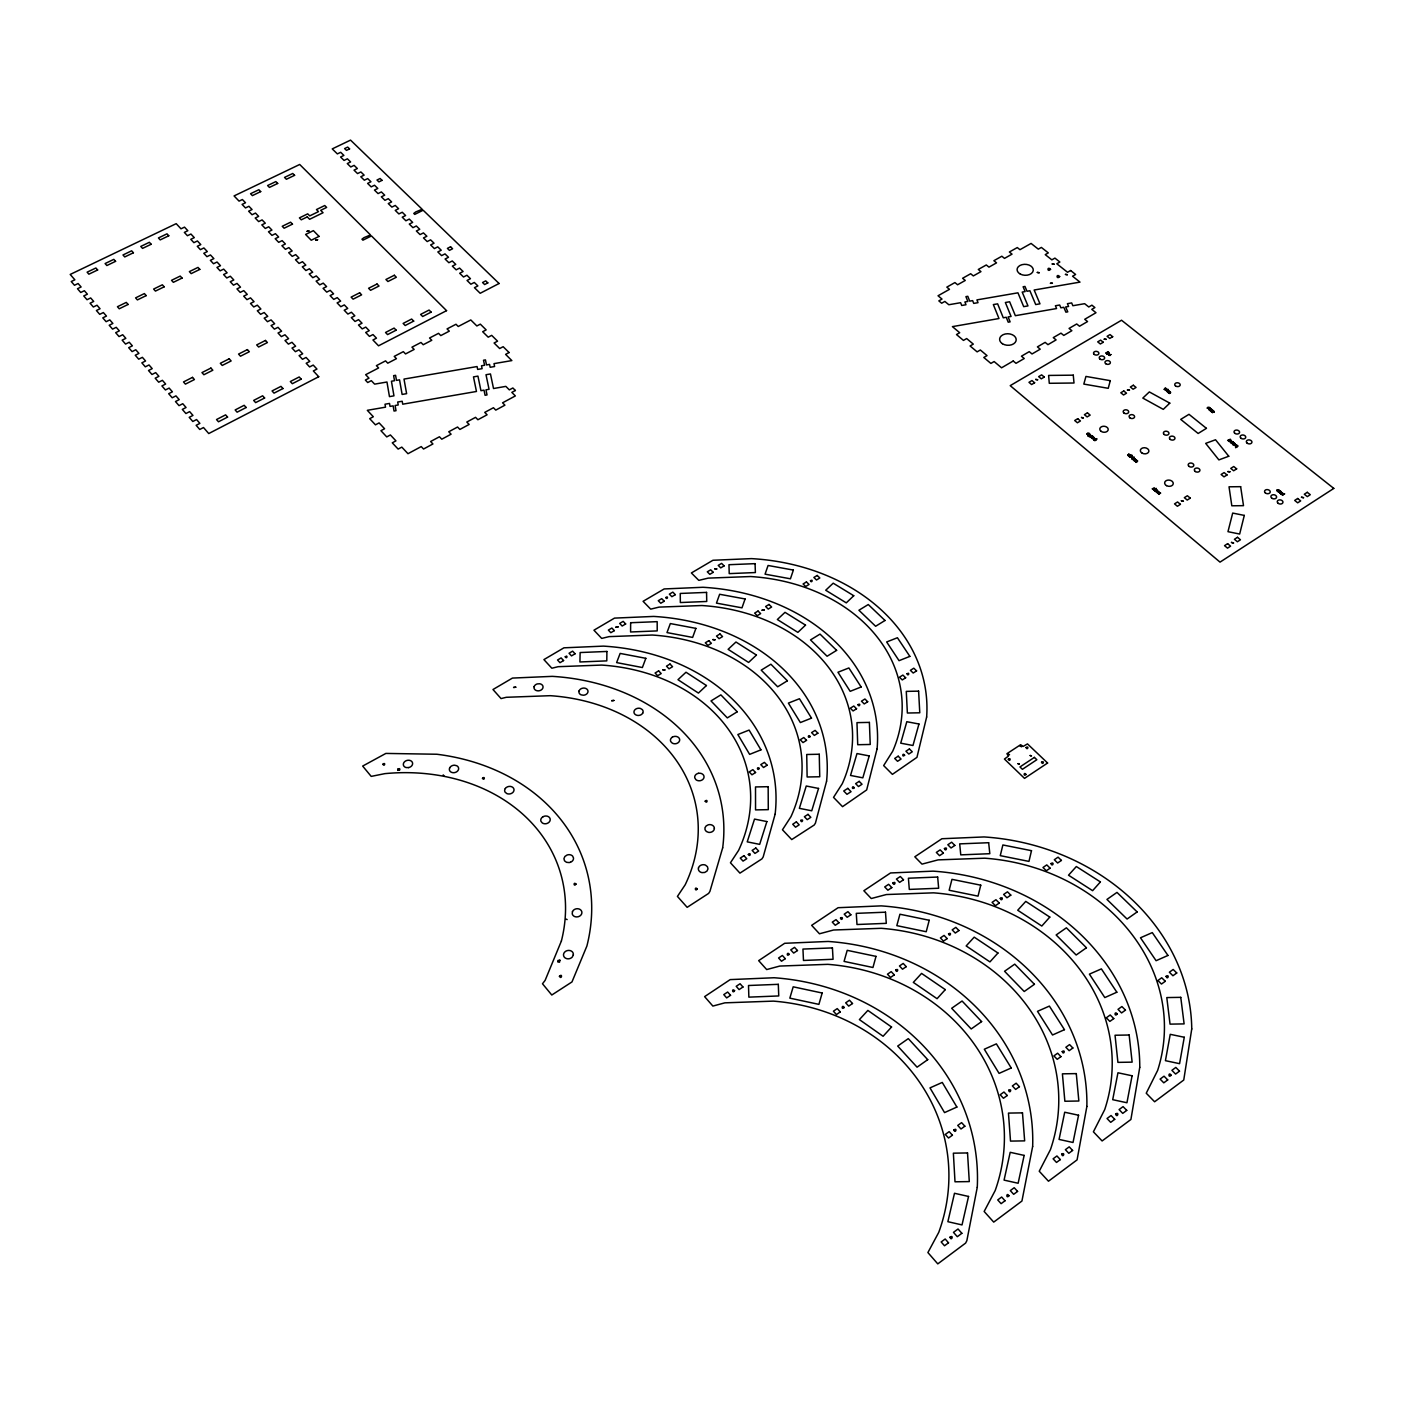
<?xml version="1.0" encoding="UTF-8"?>
<svg xmlns="http://www.w3.org/2000/svg" width="1404" height="1404" viewBox="0 0 1404 1404"><rect width="100%" height="100%" fill="white"/><g stroke="black" fill="none" stroke-linecap="round" stroke-linejoin="round"><path stroke-width="1.5" d="M1166.478 389.083L1164.109 389.259M1235.222 444.138C1233.923 447.139 1236.608 443.857 1235.397 444.454M1158.511 491.926L1156.492 491.154M1235.906 445.437C1240.364 445.103 1234.502 449.561 1235.52 445.594M1207.124 408.125C1212.372 407.248 1206.176 407.353 1207.686 408.441M1107.493 352.878L1108.897 354.001L1109.055 353.053M1130.15 455.142L1129.325 455.458M1158.423 491.979C1157.089 494.331 1154.369 489.61 1157.721 492.19M1087.661 434.643C1089.592 435.784 1089.451 431.8 1089.03 434.082M1156.317 490.926C1158.23 488.943 1153.456 489.575 1156.405 489.592M1154.211 488.715L1152.368 488.89L1154.264 487.75L1154.544 489.206L1156.282 488.399L1153.772 490.066M1167.128 391.505L1167.373 390.786M1132.291 458.862L1134.011 456.932C1132.73 461.758 1134.099 456.914 1134.081 459.09M1232.835 442.278L1231.08 442.471L1231.975 443.418M1132.589 457.353C1132.098 457.757 1131.677 454.387 1130.238 457.248M1087.556 434.362L1087.082 434.292M1282.256 494.015C1281.01 491.821 1284.011 493.05 1282.326 494.366M1092.786 437.048C1093.488 435.38 1087.468 438.715 1092.33 436.082M1277.956 491.435L1277.271 490.365M1135.889 462.197L1136.907 460.477M1229.395 441.067L1230.641 441.611L1229.325 441.663M1093.909 440.031L1095.769 438.89M1088.082 434.819L1087.468 433.292L1089.048 433.976M1088.855 434.134L1087.451 433.397M1088.679 433.116L1088.96 434.573M1090.048 436.153C1088.942 432.695 1089.82 437.943 1088.223 436.135M1089.434 436.679L1090.592 434.819M1089.837 436.17L1090.276 436.117M1091.715 436.17L1092.698 436.188M1091.856 437.258L1092.154 437.118M1092.101 438.434L1093.891 437.258L1092.101 438.329M1092.435 437.434L1092.523 436.065M1092.856 439.066L1094.348 438.101M1097.086 438.925L1094.857 440.751L1094.137 439.031M1095.19 438.627L1094.348 440.049M1095.401 438.645L1095.734 439.803M1105.843 353.018L1108.493 351.702L1106.106 353.124M1107.072 353.124L1107.229 354.229L1107.493 352.773M1107.247 354.124L1108.546 352.808M1107.44 354.212L1108.44 353.826M1108.16 352.632L1107.423 354.036M1108.37 352.65L1108.809 353.527M1108.616 355.142C1112.512 356.704 1108.054 352.65 1109.055 355.142L1110.862 354.545L1109.055 355.142M1107.844 354.282L1108.756 352.79M1109.125 353.72L1108.476 354.247M1212.723 411.618L1212.459 412.6L1213.582 411.46M1128.149 454.966L1127.693 455.247M1129.22 455.844L1128.728 454.264M1129.044 454.124L1130.097 454.826M1129.132 456.563L1131.606 454.931M1166.11 389.048L1165.197 388.241M1130.115 454.721L1129.851 455.598M1130.536 457.318L1132.203 456.493M1132.273 455.493L1129.799 457.107M1132.15 457.792L1132.519 456.756M1132.659 458.143L1132.08 458.985M1132.379 459.248L1132.291 458.546M1133.344 457.722L1133.66 459.354M1136.257 460.249L1134.256 460.723M1135.081 458.932L1133.291 460.038L1135.345 459.055M1135.467 460.073L1136.433 460.003M1137.696 461.003L1136.152 462.407L1137.012 461.407M1136.433 460.758L1134.958 461.302L1136.31 459.775M1137.152 461.372L1137.082 460.547M1165.197 388.136L1164.355 389.54M1153.509 489.838L1154.246 488.925L1152.386 488.785M1165.741 389.347L1166.075 390.523M1165.934 390.242L1168.075 389.312L1165.846 390.382M1156.545 492.471L1156.334 490.821L1154.632 490.891L1154.667 489.803L1154.895 490.733M1166.338 389.382L1166.04 388.294M1167.356 390.891L1168.339 390.189L1166.601 391.225M1154.421 490.54L1156.457 489.961M1168.69 393.102L1167.9 391.558L1169.374 391.014L1167.303 391.856M1156.422 489.487L1156.405 490.277M1168.391 392.576L1169.497 393.348M1156.527 490.786L1156.703 489.733M1157.949 491.926L1156.861 490.873L1158.195 491.576L1156.51 491.067L1156.756 492.26M1168.812 393.225L1169.392 392.348M1169.339 393.453C1170.813 390.47 1170.55 393.295 1170.076 391.892M1157.809 493.436L1159.02 492.313M1158.072 492.383L1158.037 491.207M1170.445 392.278L1170.567 392.804M1160.178 492.892L1158.879 494.331L1159.283 492.155M1209.195 407.686L1209.107 408.529M1209.037 407.213L1209.16 408.16M1212.196 410.933L1211.231 411.477L1211.67 409.319L1209.072 409.687L1210.178 408.125M1211.371 409.09L1209.528 409.599M1212.038 409.828C1215.215 411.284 1208.265 409.003 1210.827 411.284M1169.637 391.874L1169.479 393.453M1211.652 411.547L1211.547 409.828L1209.985 410.6M1212.477 412.513L1213.284 411.232M1213.969 412.39L1214.302 411.354L1213.723 412.214M1214.214 411.969L1213.179 411.197M1088.433 435.96L1089.609 436.153M1227.622 440.365L1230.448 439.294L1228.131 440.716M1229.922 440.716L1229.413 440.628M1229.939 440.698L1230.922 440.435M1231.045 441.295L1230.922 440.329L1231.326 441.505M1231.185 440.487L1231.273 442.857M1230.553 441.997L1231.484 440.944M1232.765 442.155L1231.887 441.628L1232.624 442.611M1231.834 443.453L1232.308 441.576M1230.887 442.242L1232.519 442.506M1234.327 443.366L1232.817 443.243L1232.694 444.471L1232.589 443.418L1233.291 444.752L1232.589 443.418M1232.291 442.839L1232.887 441.856L1232.308 442.734M1232.8 443.331L1233.116 442.084L1232.554 442.909M1233.309 443.436L1234.256 444.085L1233.098 444.594M1233.73 442.909L1234.291 443.137M1234.73 444.138L1234.572 443.208L1234.169 444.629M1237.152 445.647L1236.046 446.946L1236.362 445.208M1235.625 447.753L1237.854 445.91M1235.836 446.911L1236.485 446.63M1235.748 445.875L1236.134 445.261M1236.942 446.454L1237.187 445.331M1237.17 446.349L1237.573 446.174M1277.236 490.926L1277.552 489.75L1278.991 490.031M1277.254 490.821L1276.903 490.259M1278.763 490.101L1277.851 489.645M1280.852 491.558L1278.342 492.102L1280.044 491.049L1281.466 492.102L1279.728 493.225L1280.185 491.049M1278.623 491.382C1279.764 488.785 1278.921 492.506 1277.517 491.154M1279.728 493.225L1280.694 491.698M1280.623 492.19L1280.711 491.295M1281.589 492.962L1280.817 494.208L1280.623 493.278M1280.957 492.979L1280.659 494.068M1282.08 494.734L1284.695 493.875L1282.343 494.928M1281.343 494.085L1282.519 493.699M1283.642 493.734L1282.642 495.279M1231.08 440.821L1230.904 442.137M1088.118 435.96L1090.206 434.187M1228.991 441.154L1230.852 441.47L1229.939 440.61M1128.149 454.861L1128.342 455.931M1209.072 409.792L1210.16 408.231M1230.799 442.225L1231.361 443.348M1209.528 409.705L1210.459 408.371M1087.117 433.696L1087.293 434.52M1212.898 411.951L1214.232 411.863M1107.089 353.018L1106.931 353.878M1170.006 393.138L1169.479 392.049M558.599 961.178L557.809 961.705L558.037 960.441L559.915 960.248L559.125 960.845M557.792 961.6L559.512 962.266L559.915 960.248M1278.623 492.33L1279.851 491.453M565.777 919.006L567.163 919.585M1160.669 493.102L1158.616 493.997M1211.354 410.301L1211.161 411.126M1135.327 459.687L1134.256 460.828M1169.778 391.54L1168.268 392.576M443.208 774.903L443.945 775.763M397.788 770.357L397.736 768.848L399.508 768.672L399.526 770.076L397.788 770.357L398.543 769.813M1128.447 454.369L1129.307 455.563M1133.677 459.248L1132.572 459.336M1164.916 389.891L1165.794 389.68M1091.241 437.364L1092.382 436.311M1089.451 436.574L1089.557 434.959L1089.241 436.135M1107.931 352.65L1107.229 353.878M1233.554 443.313L1234.555 443.313M1073.34 375.166L1048.612 375.43L1049.279 383.292L1074.007 383.011L1073.27 375.166M1094.418 440.277L1094.207 439.856M1090.768 437.434L1091.013 437.135M1208.072 407.476L1208.967 408.318M1207.563 407.388L1208.756 408.459M1277.219 489.961L1278.482 491.084M1096.068 439.136L1095.489 439.996L1096.173 439.434M1212.231 412.267L1212.021 410.705M399.526 768.76L399.526 770.076M764.197 609.933L762.074 610.178L764.197 609.933M630.642 622.727L630.589 631.976L657.212 630.905L657.177 621.656L630.642 622.727M759.301 768.444C757.318 771.849 756.405 765.601 759.301 768.444M748.314 854.439C750.333 857.967 751.28 851.386 748.314 854.439M734.59 990.662C732.449 994.523 731.502 987.451 734.59 990.662M606.914 651.456L606.791 660.88L579.922 661.968L580.133 652.544L606.914 651.456M712.863 639.592L715.005 639.785L712.863 639.592M714.671 568.76L716.76 568.936L714.671 568.76M705.194 801.175C707.16 804.597 708.142 798.209 705.194 801.175M697.261 888.855C695.155 892.505 694.296 885.819 697.261 888.855M662.758 669.761L664.917 669.954L662.758 669.761M665.759 597.595C667.584 600.596 668.515 594.945 665.759 597.595M613.899 700.456L611.705 700.701L613.899 700.456M618.076 626.904L615.935 627.149L618.076 626.904M576.009 884.064C573.815 887.697 573.13 881.045 576.009 884.064M559.424 976.271C561.495 980.308 562.864 972.761 559.424 976.271M565.25 656.809C567.023 659.915 568.129 654.088 565.25 656.809M515.777 687.205L513.601 687.451L515.777 687.205M482.485 778.29C484.257 781.624 485.521 775.359 482.485 778.29M382.871 764.267C384.556 767.567 385.942 761.354 382.871 764.267M714.355 828.325L714.215 829.343A4.756 3.914 -4.8 0 1 709.669 832.432L708.441 832.361A4.756 3.914 -4.8 0 1 708.3 824.797L709.529 824.604A4.756 3.914 -4.8 0 1 714.18 827.325L714.355 828.325M698.49 867.847L698.35 868.883A4.826 4.001 -5.2 0 0 700.824 872.27L702 872.621A4.826 4.001 -5.2 0 0 705.51 865.127L704.334 864.776A4.826 4.001 -5.2 0 0 698.964 866.865L698.49 867.847M1211.038 410.494L1211.231 411.583L1211.038 410.494M1191.75 1028.939L1183.747 1080.027L1154.614 1101.771L1146.243 1093.207L1157.651 1070.392A188.575 162.864 7.5 0 0 984.783 858.195L938.083 859.88L921.989 864.127L914.811 856.791L941.909 838.732L984.064 836.942A216.163 186.785 7.5 0 1 1191.75 1028.939M1059.669 276.588C1056.282 280.326 1056.124 272.745 1059.669 276.588M1139.767 1067.286L1130.904 1119.479L1102.105 1140.961L1093.4 1131.817L1104.702 1109.616A190.084 166.637 5.5 0 0 933.502 892.839L886.345 894.541L871.27 898.525L863.846 890.733L890.54 872.955L933.098 871.147A217.901 191.102 5.5 0 1 1139.767 1067.286M1050.543 269.34C1047.156 273.06 1047.033 265.531 1050.543 269.34M534.134 686.626L533.976 687.556A4.563 3.545 -9.1 0 0 538.504 690.856A4.563 3.545 -9.1 0 0 543.05 686.995L542.892 686.082A4.563 3.545 -9.1 0 0 539.698 683.766L537.346 683.906A4.563 3.545 -9.1 0 0 534.134 686.626M1086.871 1106.457L1077.079 1159.879L1048.472 1181.22L1039.241 1171.234L1050.438 1149.63A191.558 170.288 2.8 0 0 881.185 928.307L833.607 930.01L819.462 933.783L811.652 925.341L838.1 907.704L881.15 905.878A219.972 195.647 2.8 0 1 1086.871 1106.457M317.585 239.751L315.742 240.102L317.585 239.751M308.933 230.94L307.107 231.291L308.933 230.94M1184.274 1037.258L1179.571 1063.67L1165.425 1060.669L1170.234 1034.327L1184.274 1037.258M1032.66 1146.436L1021.936 1201.034L993.716 1222.112L984.151 1211.476L995.19 1190.539A193.366 174.078 -0.6 0 0 827.816 964.337L779.782 966.057L766.689 969.567L758.669 960.634L784.678 943.295L828.167 941.452A222.06 200.017 -0.6 0 1 1032.66 1146.436M579.097 690.891L578.922 691.821A4.563 3.563 -7.9 0 0 581.116 694.84L583.38 695.226A4.563 3.563 -7.9 0 0 587.363 693.26L587.837 692.383A4.563 3.563 -7.9 0 0 584.713 688.135A4.563 3.563 -7.9 0 0 579.097 690.891M1008.318 759.231C1009.704 762.846 1011.687 756.844 1008.318 759.231M1181.378 500.737L1183.396 501.263L1181.378 500.737M1171.164 1075.253C1168.005 1078.956 1168.461 1070.936 1171.164 1075.253M1132.08 1075.78L1126.938 1102.754L1112.705 1099.683L1117.953 1072.779L1132.08 1075.78M977.272 1187.275L966.847 1240.68L965.601 1243.102L937.784 1263.881L927.904 1252.561L938.749 1232.361A195.437 177.817 -4.9 0 0 773.376 1001.122L724.868 1002.842L712.863 1006.071L704.615 996.629L730.185 979.606L774.095 977.746A224.429 204.317 -5 0 1 977.272 1187.275M1166.075 976.342C1167.531 980.817 1170.076 973.656 1166.075 976.342M1078.57 1115.232L1073.025 1142.487L1059.072 1139.416L1064.706 1112.231L1078.57 1115.232M1231.484 542.435L1233.537 542.997L1231.484 542.435M1115.618 1114.004C1117.04 1118.83 1119.813 1111.143 1115.618 1114.004M1052.228 263.97L1054.106 264.198L1052.228 263.97M1229.939 471.762L1227.851 471.586L1229.939 471.762M1117.215 1014.092C1114.074 1017.672 1114.601 1009.915 1117.215 1014.092M1061.652 1154.193C1062.933 1158.791 1065.654 1151.473 1061.652 1154.193M1024.148 1155.404L1018.128 1183.256L1004.071 1180.115L1010.196 1152.315L1024.148 1155.404M1062.231 1051.543C1063.495 1055.878 1066.092 1048.946 1062.231 1051.543M1008.949 1195.804C1005.808 1199.49 1006.51 1191.522 1008.949 1195.804M1129.448 390.172L1127.447 390.031L1129.448 390.172M968.549 1196.454L962.021 1224.92L947.875 1221.691L954.492 1193.277L968.549 1196.454M1008.634 1090.311C1009.845 1094.734 1012.565 1087.661 1008.634 1090.311M1031.501 850.684L1028.956 861.407L1000.262 855.65L1002.877 844.962L1031.501 850.684M1051.017 863.565C1052.333 867.76 1054.913 861.038 1051.017 863.565M926.64 717.04L916.952 757.353L892.4 774.359L883.66 765.584L892.698 751.245A169.884 134.398 -3.6 0 0 750.649 576.535L708.213 578.115L698.806 580.378L691.382 572.955L712.951 560.266L751.421 558.616A195.068 154.387 -3.6 0 1 926.64 717.04M950.052 1237.152C951.228 1241.943 954.193 1234.327 950.052 1237.152M953.895 1129.887C955.071 1134.414 957.914 1127.201 953.895 1129.887M1047.595 763.021L1024.516 778.378L1004.439 759.055L1008.335 756.194L1006.931 753.685L1020.585 744.734L1023.235 746.384L1027.465 743.892L1047.595 763.021M980.764 885.187L978.026 896.138L949.157 890.259L951.965 879.343L980.764 885.187M1041.54 762.232C1042.733 765.9 1045.05 759.985 1041.54 762.232M1244.295 515.408L1239.662 534.047L1227.974 531.677L1232.694 513.074L1244.295 515.408M1000.262 898.349C1001.526 902.614 1004.211 895.77 1000.262 898.349M1030.132 755.563L1031.519 755.984L1030.22 755.422M1026.008 774.464C1023.253 777.377 1023.797 771.077 1026.008 774.464M877.096 748.823L866.672 789.925L842.54 806.668L833.537 797.384L842.295 783.678A171.551 136.855 -5.3 0 0 701.895 605.528L659.073 607.107L650.684 609.143L643.085 601.316L664.162 588.943L702.965 587.276A196.999 157.213 -5.3 0 1 877.096 748.823M1026.061 747.507C1027.237 751.14 1029.553 745.278 1026.061 747.507M1020.375 746.279L1021.796 746.542L1020.375 746.279M1017.918 763.653L1019.322 763.934L1017.918 763.653M572.463 911.67L572.235 913.811A4.896 4.089 -10.5 0 0 575.377 916.777L576.623 916.935A4.896 4.089 -10.5 0 0 581.888 912.898A4.896 4.089 -10.5 0 0 577.448 908.704L576.184 908.827A4.896 4.089 -10.5 0 0 572.463 911.67M1008.177 754.317L1009.546 754.738L1008.247 754.176M929.22 920.269L926.219 931.729L896.823 925.64L899.929 914.232L929.22 920.269M948.56 933.853C949.701 937.907 952.316 931.414 948.56 933.853M1106.176 339.347L1104.211 339.206L1106.176 339.347M1081.466 417.55L1083.397 418.076L1081.589 417.392M826.587 781.186L815.426 823.113L814.232 825.008L791.733 839.574L782.467 829.782L790.943 816.724A173.359 139.312 -7.1 0 0 652.263 635.029L609.073 636.626L601.702 638.416L593.945 630.203L614.496 618.111L653.65 616.426A199.07 160.021 -7.2 0 1 826.587 781.186M1035.678 379.449L1037.626 379.764L1035.678 379.449M1110.283 380.659L1108.23 388.311L1083.818 384.082L1085.941 376.43L1110.283 380.659M944.436 848.542C945.629 852.684 948.349 846.033 944.436 848.542M1301.49 497.244L1303.544 497.7L1301.49 497.244M876.008 956.387L872.955 967.496L844.067 961.407L847.209 950.332L876.008 956.387M895.734 970.041C896.823 974.183 899.56 967.549 895.734 970.041M775.131 814.18L763.179 856.949L761.933 858.879L739.943 873.13L730.449 862.776L738.574 850.42A175.325 141.734 -9.2 0 0 601.719 665.075L558.143 666.689L551.842 668.234L543.91 659.599L563.934 647.823L603.422 646.121A201.316 162.829 -9.2 0 1 775.131 814.18M918.953 724.008L912.969 745.506L900.719 743.172L906.808 721.709L918.953 724.008M573.323 954.808L572.376 956.896A4.967 4.194 -11.5 0 1 567.865 958.844L566.602 958.634A4.967 4.194 -11.5 0 1 563.829 953.334A4.967 4.194 -11.5 0 1 570.217 950.596L571.34 951.07A4.967 4.194 -11.5 0 1 573.323 954.808M1065.46 274.394L1067.338 274.71L1065.46 274.394M892.944 882.958C894.085 887.188 896.91 880.413 892.944 882.958M822.165 993.014L818.901 1004.369L789.838 998.139L793.19 986.819L822.165 993.014M1052.386 283.257L1050.473 283.292L1052.386 283.257M844.19 1007.493C841.101 1010.81 841.996 1003.632 844.19 1007.493M869.216 755.914L862.828 777.834L850.526 775.447L857.002 753.562L869.216 755.914M904.615 755.229C901.807 758.125 902.509 751.895 904.615 755.229M722.674 847.823L709.897 891.452L708.616 893.418L687.153 907.335L677.43 896.419L685.187 884.783A177.43 144.138 -11.3 0 0 550.263 695.682L506.282 697.297L501.052 698.578L492.979 689.522L512.442 678.079L552.298 676.359A203.755 165.567 -11.4 0 1 722.674 847.823M1037.31 272.429L1039.171 272.727L1037.31 272.429M840.505 918.093C841.522 922.112 844.278 915.671 840.505 918.093M907.002 673.727C908.072 677.219 910.441 671.603 907.002 673.727M818.55 788.434L811.74 810.792L799.367 808.335L806.247 786.012L818.55 788.434M854.246 787.749C851.403 790.68 852.175 784.345 854.246 787.749M449.666 767.918L449.368 768.901A4.703 3.703 -12.4 0 0 452.263 772.569A4.703 3.703 -12.4 0 0 457.722 770.901L458.318 769.989A4.703 3.703 -12.4 0 0 456.756 765.742L454.527 765.198A4.703 3.703 -12.4 0 0 449.666 767.918M789.223 954.387C786.17 957.633 787.1 950.648 789.223 954.387M857.984 704.65C859.002 708.195 861.477 702.474 857.984 704.65M766.882 821.568L759.669 844.366L747.226 841.856L754.527 819.094L766.882 821.568M800.719 820.427C801.702 824.218 804.387 818.128 800.719 820.427M810.178 736.573C807.353 739.434 808.16 733.292 810.178 736.573M793.365 570.077L790.434 578.799L765.057 574.166L768.076 565.479L793.365 570.077M810.477 580.677C811.442 583.941 813.829 578.641 810.477 580.677M745.085 598.964L741.979 607.844L716.461 603.123L719.638 594.278L745.085 598.964M695.91 628.378L692.628 637.416L666.988 632.59L670.34 623.569L695.91 628.378M645.84 658.318L642.383 667.532L616.619 662.6L620.147 653.422L645.84 658.318M561.389 941.013L545.103 980.413L542.488 983.765L551.79 995.015L571.972 981.94L586.89 946.033A210.67 172.06 -17.1 0 0 436.855 754.246L385.872 753.421L362.671 766.075L371.2 776.394L384.871 773.639A183.45 149.789 -17.1 0 1 561.389 941.013M505.335 788.486L504.843 789.434A4.721 3.773 -11.1 0 0 505.229 792.295L506.914 793.611A4.721 3.773 -11.1 0 0 512.583 792.698L513.355 791.874A4.721 3.773 -11.1 0 0 511.758 786.766A4.721 3.773 -11.1 0 0 505.335 788.486M642.681 713.214L642.032 714.039A4.598 3.615 -6.4 0 1 636.047 714.987A4.598 3.615 -6.4 0 1 634.397 710.459L635.047 709.634A4.598 3.615 -6.4 0 1 640.487 708.476L642.295 709.617A4.598 3.615 -6.4 0 1 642.681 713.214M1100.403 881.923L1092.61 890.68L1068.514 875.201L1076.341 866.531L1100.403 881.923M1049.806 917.093L1041.803 926.043L1017.724 910.248L1025.762 901.386L1049.806 917.093M997.963 953.018L989.943 961.898L966.163 945.945L974.201 937.152L997.963 953.018M945.296 989.627L937.065 998.7L913.32 982.396L921.568 973.411L945.296 989.627M891.558 1027.008L883.098 1036.275L859.388 1019.602L867.865 1010.424L891.558 1027.008M853.755 595.735L846.279 602.86L825.71 590.242L833.204 583.187L853.755 595.735M1169.795 403.141L1163.284 409.354L1142.821 398.087L1149.332 391.927L1169.795 403.141M805.527 625.131L797.876 632.379L777.36 619.515L785.011 612.337L805.527 625.131M756.44 655.054L748.595 662.442L728.114 649.332L735.959 642.014L756.44 655.054M706.44 685.538L698.42 693.067L677.974 679.694L685.994 672.235L706.44 685.538M672.253 737.223L671.41 737.925A4.633 3.703 -5.5 0 0 670.796 741.628L672.253 743.102A4.633 3.703 -5.5 0 0 676.851 743.418L677.886 742.891A4.633 3.703 -5.5 0 0 678.746 737.679A4.633 3.703 -5.5 0 0 672.253 737.223M542.944 816.777L542.032 817.461A4.756 3.861 -10.3 0 0 540.979 821.34L542.295 822.937A4.756 3.861 -10.3 0 0 546.928 823.499L548.051 822.99A4.756 3.861 -10.3 0 0 549.49 817.549A4.756 3.861 -10.3 0 0 542.944 816.777M948.525 1242.803L944.523 1245.769L941.171 1241.961L945.173 1238.995L948.525 1242.803M1005.036 1200.753L1001.105 1203.667L997.735 1199.946L1001.649 1197.033L1005.036 1200.753M1017.584 1191.417L1013.67 1194.313L1010.301 1190.61L1014.197 1187.714L1017.584 1191.417M1060.336 1159.599L1056.492 1162.442L1053.105 1158.809L1056.931 1155.966L1060.336 1159.599M1072.603 1150.455L1068.795 1153.298L1065.39 1149.683L1069.216 1146.84L1072.603 1150.455M1114.723 1119.339L1110.704 1122.34L1107.036 1118.514L1111.055 1115.531L1114.723 1119.339M1126.745 1110.389L1122.744 1113.372L1119.076 1109.581L1123.077 1106.615L1126.745 1110.389M1167.724 1079.904L1163.793 1082.835L1160.108 1079.097L1164.039 1076.184L1167.724 1079.904M1179.5 1071.147L1175.587 1074.06L1171.901 1070.339L1175.815 1067.426L1179.5 1071.147M961.863 1233.309L957.317 1236.696L953.474 1232.361L958.037 1228.991L961.863 1233.309M952.421 1135.204L948.542 1138.012L945.296 1134.432L949.174 1131.624L952.421 1135.204M964.864 1126.201L961.003 1128.991L957.739 1125.429L961.6 1122.638L964.864 1126.201M1007.247 1095.506L1003.456 1098.261L1000.174 1094.751L1003.965 1092.014L1007.247 1095.506M1019.427 1086.696L1015.654 1089.434L1012.372 1085.941L1016.145 1083.204L1019.427 1086.696M1060.933 1056.633L1057.212 1059.318L1053.913 1055.896L1057.633 1053.211L1060.933 1056.633M1072.867 1047.998L1069.164 1050.683L1065.864 1047.261L1069.567 1044.594L1072.867 1047.998M1113.776 1018.584L1109.862 1021.41L1106.317 1017.812L1110.213 1014.987L1113.776 1018.584M1125.464 1010.125L1121.568 1012.933L1118.005 1009.353L1121.901 1006.545L1125.464 1010.125M1165.302 981.273L1161.459 984.046L1157.896 980.519L1161.722 977.763L1165.302 981.273M1176.745 972.972L1172.937 975.745L1169.356 972.235L1173.165 969.48L1176.745 972.972M927.728 1059.669L917.075 1067.18L897.7 1046.068L908.3 1038.627L927.728 1059.669M981.624 1021.603L971.199 1028.956L951.666 1008.283L962.073 1001.017L981.624 1021.603M1034.432 984.292L1024.218 991.505L1004.562 971.27L1014.741 964.144L1034.432 984.292M1086.433 947.77L1076.166 955.018L1056.141 934.976L1066.391 927.816L1086.433 947.77M1137.152 911.933L1127.079 919.041L1106.949 899.438L1116.987 892.4L1137.152 911.933M840.259 1011.915L836.451 1014.548L833.414 1011.213L837.24 1008.599L840.259 1011.915M852.509 1003.527L848.7 1006.124L845.682 1002.825L849.473 1000.21L852.509 1003.527M894.26 974.885L890.505 977.465L887.468 974.201L891.207 971.638L894.26 974.885M906.247 966.654L902.526 969.216L899.473 965.97L903.193 963.425L906.247 966.654M947.156 938.592L943.488 941.119L940.417 937.925L944.085 935.415L947.156 938.592M958.914 930.536L955.264 933.046L952.193 929.869L955.843 927.36L958.914 930.536M999.262 903.053L995.401 905.703L992.101 902.351L995.945 899.718L999.262 903.053M1010.792 895.138L1006.949 897.77L1003.632 894.453L1007.475 891.821L1010.792 895.138M1050.104 868.181L1046.331 870.761L1042.996 867.496L1046.77 864.899L1050.104 868.181M1061.406 860.424L1057.651 863.004L1054.316 859.739L1058.072 857.16L1061.406 860.424M730.554 995.313L726.675 997.911L723.78 994.629L727.658 992.031L730.554 995.313M742.962 987.012L739.101 989.592L736.205 986.31L740.066 983.748L742.962 987.012M785.292 958.686L781.501 961.231L778.588 958.002L782.379 955.475L785.292 958.686M797.472 950.543L793.681 953.07L790.768 949.876L794.541 947.349L797.472 950.543M838.96 922.779L835.24 925.271L832.291 922.13L836.012 919.638L838.96 922.779M850.877 914.811L847.174 917.286L844.225 914.144L847.928 911.67L850.877 914.811M891.803 887.609L887.89 890.224L884.713 886.924L888.627 884.309L891.803 887.609M903.492 879.781L899.595 882.396L896.419 879.097L900.315 876.5L903.492 879.781M943.383 853.106L939.539 855.668L936.345 852.421L940.171 849.859L943.383 853.106M954.843 845.436L951.034 847.981L947.823 844.752L951.649 842.207L954.843 845.436M1034.379 757.388L1019.953 766.953L1022.41 769.304L1036.836 759.722L1034.379 757.388M1333.8 488.416L1220.023 562.126L1010.213 385.644L1121.533 320.235L1333.8 488.416M847.805 788.364L843.734 790.996L846.981 794.313L851.052 791.68L847.805 788.364M743.962 855.685L740.259 858.09L743.049 861.108L746.752 858.721L743.962 855.685M755.843 848.034L752.158 850.403L754.948 853.421L758.634 851.035L755.843 848.034M796.366 821.884L792.733 824.236L795.541 827.202L799.174 824.85L796.366 821.884M808.02 814.373L804.387 816.707L807.212 819.655L810.828 817.321L808.02 814.373M859.195 781.361L855.633 783.643L858.476 786.538L862.038 784.239L859.195 781.361M898.191 756.194L894.699 758.458L897.56 761.301L901.052 759.037L898.191 756.194M909.406 748.964L905.931 751.21L908.792 754.053L912.267 751.789L909.406 748.964M1227.622 543.681L1224.534 545.665L1227.517 548.139L1230.588 546.156L1227.622 543.681M1237.486 537.311L1234.414 539.294L1237.398 541.751L1240.452 539.785L1237.486 537.311M1297.682 498.49L1294.699 500.421L1297.682 502.825L1300.683 500.895L1297.682 498.49M1307.282 492.313L1304.298 494.226L1307.299 496.63L1310.265 494.699L1307.282 492.313M755.563 772.516L751.965 774.797L749.227 771.919L752.842 769.655L755.563 772.516M767.111 765.215L763.53 767.497L760.792 764.636L764.39 762.372L767.111 765.215M806.528 740.347L803 742.576L800.245 739.768L803.79 737.539L806.528 740.347M817.883 733.186L814.355 735.415L811.6 732.607L815.11 730.396L817.883 733.186M856.563 708.774L853.088 710.951L850.315 708.213L853.79 706.019L856.563 708.774M867.69 701.737L864.232 703.931L861.459 701.193L864.917 698.999L867.69 701.737M905.668 677.781L902.263 679.922L899.473 677.219L902.877 675.078L905.668 677.781M916.584 670.884L913.197 673.025L910.406 670.34L913.793 668.199L916.584 670.884M1180.413 504.334L1177.377 506.265L1174.534 503.878L1177.57 501.965L1180.413 504.334M1190.259 498.139L1187.222 500.07L1184.327 497.665L1187.38 495.752L1190.259 498.139M1227.026 474.956L1224.007 476.851L1221.111 474.482L1224.112 472.586L1227.026 474.956M1236.661 468.866L1233.66 470.761L1230.764 468.409L1233.747 466.514L1236.661 468.866M1206.422 428.343L1198.139 433.467L1180.729 419.392L1188.995 414.32L1206.422 428.343M737.223 711.793L727.325 717.9L711.003 700.929L720.866 694.875L737.223 711.793M787.381 680.782L777.676 686.784L761.214 670.147L770.901 664.215L787.381 680.782M836.626 650.368L827.096 656.247L810.512 639.926L820.024 634.099L836.626 650.368M884.994 620.48L875.622 626.272L858.915 610.249L868.269 604.527L884.994 620.48M658.634 670.884L655.089 673.007L657.651 675.693L661.196 673.551L658.634 670.884M670.006 664.039L666.479 666.163L669.024 668.831L672.569 666.707L670.006 664.039M708.809 640.698L705.317 642.786L707.897 645.419L711.372 643.313L708.809 640.698M719.971 633.976L716.496 636.065L719.076 638.68L722.551 636.591L719.971 633.976M758.055 611.056L754.65 613.109L757.23 615.689L760.652 613.618L758.055 611.056M769.023 604.457L765.619 606.51L768.216 609.073L771.621 607.019L769.023 604.457M806.44 581.94L803.088 583.959L805.703 586.486L809.055 584.468L806.44 581.94M817.216 575.464L813.864 577.465L816.496 579.992L819.831 577.974L817.216 575.464M1077.728 418.69L1074.692 420.516L1077.412 422.779L1080.448 420.954L1077.728 418.69M1087.433 412.846L1084.414 414.671L1087.135 416.918L1090.153 415.11L1087.433 412.846M1123.797 390.979L1120.813 392.769L1123.551 394.98L1126.517 393.19L1123.797 390.979M1133.326 385.24L1130.36 387.013L1133.098 389.224L1136.064 387.451L1133.326 385.24M563.583 660.564L559.985 662.688L557.528 660.02L561.126 657.914L563.583 660.564M575.078 653.773L571.498 655.896L569.059 653.246L572.621 651.14L575.078 653.773M614.355 630.624L610.828 632.695L608.353 630.098L611.881 628.027L614.355 630.624M625.657 623.955L622.147 626.026L619.673 623.429L623.183 621.375L625.657 623.955M664.232 601.21L660.757 603.246L658.265 600.701L661.723 598.666L664.232 601.21M675.324 594.664L671.884 596.7L669.375 594.155L672.832 592.119L675.324 594.664M713.214 572.323L709.81 574.324L707.3 571.814L710.705 569.813L713.214 572.323M724.113 565.882L720.726 567.883L718.216 565.391L721.603 563.39L724.113 565.882M1034.625 382.765L1031.607 384.538L1028.974 382.327L1031.993 380.554L1034.625 382.765M1044.278 377.062L1041.277 378.834L1038.644 376.641L1041.645 374.868L1044.278 377.062M1103.281 342.26L1100.35 343.98L1097.7 341.856L1100.631 340.119L1103.281 342.26M1112.688 336.714L1109.774 338.434L1107.107 336.311L1110.02 334.591L1112.688 336.714M1013.214 361.003L1001.561 367.795L994.12 361.548L990.891 363.425L983.8 357.476L987.03 355.616L980.343 350L977.114 351.86L970.094 345.963L973.305 344.12L966.672 338.557L963.46 340.4L956.493 334.556L959.704 332.73L952.421 326.623L998.981 318.532L993.348 304.58L997.63 303.843L1003.281 317.795L1006.229 317.286L1008.23 322.2L1010.125 321.867L1008.107 316.953L1011.073 316.444L1005.369 302.509L1009.634 301.772L1015.355 315.689L1056.58 308.547L1055.404 305.756L1059.669 305.019L1060.862 307.809L1063.793 307.283L1065.899 312.179L1067.777 311.846L1065.671 306.967L1068.602 306.458L1067.409 303.685L1071.673 302.931L1072.867 305.721L1084.625 303.685L1088.784 306.985L1091.891 305.177L1094.892 307.564L1091.785 309.371L1095.997 312.723L1084.73 319.287L1087.556 321.551L1079.518 326.237L1076.71 323.973L1069.058 328.431L1071.866 330.695L1063.776 335.416L1060.985 333.152L1053.281 337.627L1056.089 339.908L1047.946 344.664L1045.155 342.365L1037.416 346.876L1040.224 349.175L1032.028 353.966L1029.237 351.649L1021.445 356.195L1024.236 358.511L1016.005 363.32L1013.214 361.003M1070.62 270.516L1067.549 272.271L1056.791 263.759L1059.862 262.022L1054.913 258.108L1051.842 259.845L1045.243 254.633L1048.314 252.895L1041.364 247.42L1038.293 249.14L1031.08 243.436L1019.971 249.684L1017.286 247.56L1009.371 252L1012.038 254.142L1004.509 258.389L1001.842 256.23L993.874 260.705L996.542 262.864L988.96 267.129L986.292 264.97L978.29 269.463L980.957 271.621L973.323 275.921L970.673 273.745L962.6 278.273L965.268 280.449L957.598 284.766L954.931 282.573L946.822 287.136L949.49 289.329L938.03 295.77L942.014 299.07L938.837 300.877L941.663 303.229L944.857 301.439L948.823 304.738L960.617 302.702L961.705 305.475L965.987 304.738L964.899 301.965L967.83 301.456L965.917 296.63L967.795 296.297L969.708 301.14L972.639 300.632L973.744 303.404L978.009 302.667L976.921 299.894L1017.953 292.822L1023.691 306.651L1027.974 305.914L1022.2 292.085L1025.131 291.576L1023.112 286.767L1024.973 286.451L1026.991 291.26L1029.904 290.751L1035.713 304.563L1039.978 303.826L1034.151 290.014L1079.992 282.116L1072.551 276.219L1075.622 274.464L1070.62 270.516M515.373 390.487L511.828 392.383L515.356 395.928L502.562 402.808L504.913 405.177L495.77 410.108L493.436 407.722L484.749 412.39L487.083 414.794L477.887 419.743L475.552 417.339L466.812 422.042L469.147 424.447L459.88 429.431L457.564 427.027L448.753 431.765L451.088 434.187L441.769 439.206L439.452 436.767L430.607 441.523L432.923 443.962L423.552 449.017L421.235 446.577L407.985 453.703L401.807 447.121L398.139 449.087L392.278 442.822L395.946 440.874L390.4 434.959L386.749 436.907L380.94 430.695L384.591 428.746L379.098 422.902L375.447 424.833L369.691 418.673L373.324 416.742L367.304 410.319L385.521 407.178L385.012 404.212L389.522 403.439L390.031 406.388L393.138 405.861L394.033 411.039L396.016 410.705L395.103 405.51L398.209 404.984L397.701 402.018L402.193 401.246L402.72 404.194L476.465 391.47L473.481 376.886L477.939 376.114L480.94 390.681L484.011 390.154L485.082 395.296L487.03 394.945L485.977 389.821L489.048 389.294L486.012 374.728L490.47 373.955L493.524 388.522L505.844 386.381L509.336 389.873L512.864 387.978L515.373 390.487M509.073 352.544L505.598 354.387L511.846 360.582L493.997 363.636L494.594 366.514L490.171 367.286L489.557 364.408L486.504 364.935L485.451 359.898L483.52 360.231L484.573 365.268L481.519 365.777L482.116 368.655L477.676 369.427L477.079 366.549L404.001 379.08L406.616 393.664L402.123 394.436L399.543 379.852L396.472 380.379L395.577 375.307L393.629 375.64L394.506 380.712L391.435 381.239L393.962 395.84L389.47 396.63L386.96 382.011L374.622 384.134L371.323 380.659L367.725 382.537L365.373 380.063L368.971 378.185L365.654 374.692L378.606 367.953L376.395 365.654L385.573 360.881L387.767 363.18L396.437 358.669L394.226 356.388L403.334 351.649L405.545 353.931L414.162 349.438L411.951 347.174L420.989 342.471L423.218 344.735L431.783 340.277L429.554 338.013L438.557 333.327L440.786 335.591L449.298 331.151L447.051 328.905L456.002 324.254L458.231 326.5L470.796 319.954L476.851 325.956L480.326 324.148L486.153 329.887L482.678 331.713L488.206 337.188L491.681 335.363L497.56 341.172L494.085 342.997L499.666 348.525L503.158 346.7L509.073 352.544M227.571 417.093L218.497 421.779L216.532 419.55L225.605 414.864L227.571 417.093M246.156 407.511L237.118 412.179L235.152 409.95L244.173 405.3L246.156 407.511M264.619 397.999L255.633 402.615L253.668 400.421L262.636 395.805L264.619 397.999M282.959 388.539L274.043 393.138L272.06 390.944L280.958 386.363L282.959 388.539M301.193 379.133L292.33 383.696L290.33 381.537L299.192 376.974L301.193 379.133M396.156 330.168L387.574 334.591L385.538 332.485L394.103 328.08L396.156 330.168M413.689 321.112L405.177 325.517L403.123 323.429L411.635 319.041L413.689 321.112M431.133 312.127L422.657 316.497L420.603 314.426L429.062 310.056L431.133 312.127M487.82 282.888L484.626 284.538L482.555 282.52L485.731 280.87L487.82 282.888M318.726 376.728L208.74 433.555L203.51 427.536L199.754 429.466L196.139 425.307L199.877 423.376L196.56 419.55L192.804 421.481L189.207 417.339L192.962 415.426L189.645 411.618L185.907 413.531L182.327 409.406L186.065 407.511L182.766 403.72L179.028 405.633L175.482 401.544L179.221 399.631L175.939 395.875L172.218 397.771L168.673 393.699L172.411 391.821L169.147 388.083L165.426 389.961L161.916 385.924L165.637 384.047L162.408 380.326L158.687 382.204L155.195 378.185L158.915 376.325L155.686 372.622L151.983 374.482L148.508 370.498L152.211 368.638L149.017 364.952L145.314 366.813L141.857 362.846L145.56 360.986L142.383 357.336L138.698 359.178L135.258 355.23L138.943 353.404L135.784 349.772L132.099 351.597L128.694 347.683L132.38 345.84L129.238 342.243L125.553 344.068L122.166 340.154L125.834 338.346L122.71 334.749L119.042 336.556L115.672 332.678L119.34 330.87L116.234 327.308L112.566 329.115L109.214 325.254L112.882 323.447L109.793 319.901L106.125 321.692L102.79 317.866L106.458 316.075L103.369 312.548L99.719 314.338L96.402 310.512L100.053 308.74L96.999 305.23L93.348 307.002L90.067 303.211L93.699 301.439L90.663 297.946L87.03 299.719L83.749 295.946L87.381 294.191L84.363 290.716L80.73 292.471L77.483 288.715L81.116 286.978L78.097 283.52L74.482 285.275L71.235 281.537L74.868 279.8L70.2 274.447L176.202 223.657L180.993 228.817L184.503 227.132L187.838 230.712L184.345 232.397L187.434 235.714L190.926 234.029L194.296 237.627L190.786 239.329L193.892 242.664L197.402 240.962L200.79 244.594L197.28 246.297L200.403 249.649L203.913 247.946L207.318 251.579L203.791 253.299L206.932 256.669L210.46 254.966L213.882 258.617L210.354 260.337L213.513 263.741L217.041 262.022L220.481 265.689L216.953 267.427L220.13 270.832L223.657 269.112L227.115 272.815L223.587 274.552L226.781 277.974L230.326 276.237L233.801 279.958L230.256 281.713L233.468 285.17L237.013 283.415L240.505 287.153L236.96 288.908L240.189 292.383L243.752 290.628L247.262 294.401L243.699 296.156L246.964 299.649L250.509 297.876L254.054 301.667L250.491 303.44L253.755 306.967L257.318 305.177L260.881 308.985L257.318 310.775L260.6 314.303L264.18 312.513L267.743 316.356L264.18 318.146L267.48 321.692L271.06 319.901L274.657 323.745L271.077 325.552L274.412 329.133L277.992 327.325L281.607 331.204L278.027 333.011L281.362 336.609L284.959 334.784L288.592 338.68L284.994 340.505L288.364 344.12L291.962 342.295L295.612 346.209L292.014 348.052L295.402 351.684L298.999 349.842L302.685 353.79L299.087 355.633L302.492 359.284L306.09 357.441L309.793 361.407L306.195 363.267L309.617 366.935L313.215 365.075L316.953 369.077L313.338 370.937L318.726 376.728M446.56 310.653L378.536 345.805L372.938 339.996L376.465 338.171L372.99 334.573L369.445 336.381L365.689 332.485L369.217 330.677L365.76 327.097L362.232 328.905L358.476 325.026L362.021 323.218L358.564 319.656L355.036 321.463L351.316 317.602L354.843 315.812L351.421 312.267L347.894 314.057L344.208 310.231L347.718 308.441L344.313 304.914L340.803 306.704L337.118 302.895L340.645 301.123L337.258 297.613L333.748 299.385L330.08 295.595L333.59 293.84L330.221 290.347L326.728 292.12L323.078 288.346L326.588 286.591L323.236 283.134L319.743 284.872L316.128 281.133L319.621 279.378L316.286 275.939L312.794 277.694L309.213 273.955L312.688 272.218L309.389 268.796L305.897 270.533L302.316 266.83L305.809 265.11L302.509 261.706L299.034 263.425L295.489 259.74L298.964 258.02L295.682 254.633L292.207 256.353L288.68 252.685L292.155 250.983L288.891 247.613L285.416 249.315L281.906 245.682L285.381 243.98L282.134 240.628L278.676 242.33L275.184 238.698L278.641 237.013L275.43 233.678L271.955 235.381L268.48 231.765L271.937 230.08L268.743 226.781L265.286 228.448L261.828 224.868L265.286 223.201L262.092 219.901L258.652 221.586L255.212 218.024L258.652 216.356L255.493 213.075L252.053 214.742L248.631 211.197L252.071 209.529L248.929 206.283L245.489 207.932L242.085 204.405L245.524 202.755L242.383 199.526L239.066 201.123L234.064 195.928L299.701 164.479L370.498 234.942L363.969 237.662L361.951 239.189L362.934 240.172L371.463 235.925L446.56 310.653M499.069 283.503L480.186 293.278L474.447 287.68L477.869 285.925L474.306 282.45L470.884 284.205L467.041 280.449L470.463 278.694L466.918 275.254L463.513 276.992L459.687 273.271L463.092 271.516L459.564 268.094L456.16 269.831L452.351 266.128L455.756 264.391L452.263 260.968L448.859 262.706L445.086 259.02L448.473 257.283L444.998 253.896L441.593 255.616L437.837 251.948L441.225 250.228L437.767 246.858L434.38 248.578L430.642 244.928L434.029 243.208L430.589 239.856L427.202 241.558L423.481 237.943L426.869 236.241L423.446 232.906L420.059 234.591L416.356 230.993L419.743 229.291L416.339 225.974L412.952 227.659L409.284 224.078L412.653 222.394L409.266 219.094L405.896 220.779L402.246 217.199L405.598 215.532L402.246 212.25L398.876 213.917L395.244 210.372L398.596 208.705L395.244 205.44L391.892 207.108L388.276 203.58L391.628 201.913L388.294 198.666L384.942 200.316L381.344 196.806L384.696 195.174L381.379 191.944L378.045 193.576L374.464 190.084L377.799 188.452L374.517 185.24L371.165 186.872L367.602 183.397L370.954 181.765L367.672 178.589L364.338 180.203L360.793 176.764L364.127 175.131L360.881 171.955L357.546 173.57L354.019 170.147L357.353 168.533L354.106 165.374L350.772 166.971L347.279 163.566L350.614 161.951L347.385 158.81L344.05 160.425L340.575 157.02L343.892 155.423L340.698 152.299L337.364 153.896L332.239 148.894L350.544 140.119L422.165 209.266L415.742 211.934L413.776 213.426L414.759 214.391L423.148 210.214L499.069 283.503M192.506 377.378L183.503 381.941L185.416 384.117L194.419 379.554L192.506 377.378M210.916 368.076L201.965 372.604L203.878 374.745L212.829 370.217L210.916 368.076M229.203 358.81L220.323 363.303L222.236 365.444L231.133 360.951L229.203 358.81M247.402 349.614L238.557 354.071L240.488 356.212L249.333 351.72L247.402 349.614M265.479 340.452L256.686 344.91L258.634 347.016L267.409 342.558L265.479 340.452M359.635 292.804L351.123 297.122L353.106 299.157L361.618 294.84L359.635 292.804M377.027 284.012L368.585 288.276L370.568 290.312L379.027 286.03L377.027 284.012M394.331 275.254L385.924 279.501L387.925 281.52L396.332 277.255L394.331 275.254M450.561 246.788L447.402 248.385L449.438 250.368L452.597 248.754L450.561 246.788M319.041 236.398L311.232 240.242L305.598 234.468L313.39 230.642L319.041 236.398M128.097 304.457L119.252 308.775L117.445 306.721L126.29 302.404L128.097 304.457M146.191 295.612L137.399 299.912L135.591 297.876L144.384 293.576L146.191 295.612M164.18 286.82L155.44 291.084L153.615 289.066L162.355 284.801L164.18 286.82M182.064 278.08L173.359 282.327L171.534 280.326L180.221 276.079L182.064 278.08M199.824 269.392L191.19 273.622L189.364 271.621L197.999 267.409L199.824 269.392M292.488 224.131L284.117 228.22L282.239 226.29L290.593 222.201L292.488 224.131M307.265 216.9L301.281 219.814L299.403 217.901L307.722 213.847L309.74 215.883L318.497 211.618L316.462 209.565L324.745 205.528L326.641 207.423L320.691 210.337L323.06 212.724L309.635 219.287L307.265 216.9M382.028 180.361L378.922 181.888L376.992 180.028L380.115 178.501L382.028 180.361M97.648 269.972L88.873 274.184L87.118 272.183L95.893 267.988L97.648 269.972M115.584 261.337L106.862 265.531L105.107 263.548L113.812 259.371L115.584 261.337M133.415 252.773L124.745 256.932L122.99 254.966L131.643 250.807L133.415 252.773M151.158 244.261L142.541 248.385L140.769 246.437L149.368 242.295L151.158 244.261M168.778 235.784L160.214 239.891L158.424 237.96L166.988 233.836L168.778 235.784M260.705 191.611L252.387 195.612L250.561 193.717L258.863 189.733L260.705 191.611M277.694 183.45L269.428 187.416L267.602 185.539L275.851 181.59L277.694 183.45M294.594 175.325L286.381 179.273L284.538 177.413L292.752 173.482L294.594 175.325M349.578 148.912L346.49 150.386L344.612 148.578L347.701 147.087L349.578 148.912M956.879 1107.054L944.541 1112.6L929.992 1087.889L942.259 1082.431L956.879 1107.054M1011.231 1067.97L999.086 1073.393L984.309 1049.227L996.384 1043.856L1011.231 1067.97M1116.847 992.224L1104.808 997.577L1089.399 974.148L1101.385 968.883L1116.847 992.224M1064.46 1029.676L1052.526 1034.994L1037.503 1011.336L1049.385 1006.089L1064.46 1029.676M1167.952 955.457L1156.089 960.705L1140.487 937.784L1152.28 932.607L1167.952 955.457M760.933 749.859L749.631 754.369L737.855 734.538L749.104 730.08L760.933 749.859M811.512 718.128L800.368 722.551L788.381 703.106L799.455 698.736L811.512 718.128M909.862 656.388L899.051 660.67L886.661 641.961L897.419 637.732L909.862 656.388M861.143 686.977L850.175 691.33L837.96 672.253L848.876 667.953L861.143 686.977M1228.763 456.247L1218.883 459.898L1205.685 443.383L1215.531 439.768L1228.763 456.247M698.472 773.306L697.314 773.657A4.686 3.791 -4.9 0 0 694.787 777.851L695.84 779.589A4.686 3.791 -4.9 0 0 699.052 780.782L700.28 780.694A4.686 3.791 -4.9 0 0 703.966 776.131A4.686 3.791 -4.9 0 0 698.472 773.306M570.393 862.284L569.164 862.582A4.809 3.949 -10.1 0 1 567.076 855.018L568.287 854.72A4.809 3.949 -10.1 0 1 572.639 856.124L573.499 858.019A4.809 3.949 -10.1 0 1 570.393 862.284M408.582 767.602L406.195 767.567A4.703 3.685 -13.5 0 1 403.369 764.864L403.369 763.899A4.703 3.685 -13.5 0 1 407.967 760.248A4.703 3.685 -13.5 0 1 412.583 763.056L412.583 764.004A4.703 3.685 -13.5 0 1 408.582 767.602M755.071 563.653L728.974 564.706L729.22 573.622L755.387 572.551L755.071 563.653M706.563 592.4L680.256 593.453L680.343 602.544L706.738 601.474L706.563 592.4M988.662 842.716L959.687 843.874L960.757 854.861L989.82 853.702L988.662 842.716M937.661 877.044L908.406 878.22L909.301 889.416L938.662 888.241L937.661 877.044M885.485 912.196L856.282 913.355L856.984 924.516L886.293 923.341L885.485 912.196M832.432 947.911L802.948 949.069L803.474 960.459L833.063 959.283L832.432 947.911M778.307 984.327L748.507 985.503L748.858 997.138L778.746 995.945L778.307 984.327M918.602 691.137L906.282 691.382L907.37 713.021L919.778 712.793L918.602 691.137M869.392 722.393L856.966 722.639L857.721 744.717L870.234 744.471L869.392 722.393M819.252 754.246L806.721 754.492L807.124 776.991L819.743 776.763L819.252 754.246M768.163 786.696L755.51 786.942L755.545 809.897L768.286 809.652L768.163 786.696M1180.764 997.349L1166.794 997.577L1170.041 1024.13L1184.116 1023.902L1180.764 997.349M1129.149 1035.011L1115.039 1035.239L1117.917 1062.372L1132.133 1062.144L1129.149 1035.011M1076.289 1073.604L1062.407 1073.832L1064.864 1101.245L1078.851 1101.017L1076.289 1073.604M1022.481 1112.863L1008.458 1113.091L1010.511 1141.101L1024.657 1140.873L1022.481 1112.863M967.531 1152.947L953.369 1153.175L955.001 1181.799L969.286 1181.589L967.531 1152.947M1240.645 486.679L1229.026 486.802L1231.817 505.791L1243.505 505.668L1240.645 486.679M1020.357 274.096A8.091 5.476 2.5 0 0 1033.221 270.639A8.091 5.476 2.5 0 0 1021.989 264.689A8.091 5.476 2.5 0 0 1020.357 274.096M1002.403 343.717A8.301 5.774 2.5 0 0 1016.04 340.856A8.301 5.774 2.5 0 0 1005.282 333.976A8.301 5.774 2.5 0 0 1002.403 343.717M1094.207 354.387A2.703 1.878 4.3 0 0 1098.77 353.878A2.703 1.878 4.3 0 0 1095.646 351.351A2.703 1.878 4.3 0 0 1094.207 354.387M1099.929 359.02A2.703 1.878 4.4 0 0 1104.509 358.511A2.703 1.878 4.4 0 0 1101.35 355.967A2.703 1.878 4.4 0 0 1099.929 359.02M1105.668 363.671A2.703 1.878 4.5 0 0 1110.248 363.162A2.703 1.878 4.5 0 0 1107.089 360.617A2.703 1.878 4.5 0 0 1105.668 363.671M1175.481 385.889A2.738 1.913 6 0 0 1180.097 385.363A2.738 1.913 6 0 0 1176.85 382.783A2.738 1.913 6 0 0 1175.481 385.889M1123.92 412.987A2.755 1.948 5.2 0 0 1128.57 412.46A2.755 1.948 5.2 0 0 1125.341 409.81A2.755 1.948 5.2 0 0 1123.92 412.987M1129.816 417.813A2.773 1.966 5.4 0 0 1134.485 417.286A2.773 1.966 5.4 0 0 1131.238 414.636A2.773 1.966 5.4 0 0 1129.816 417.813M1100.876 431.168A4.23 3.019 4.9 0 0 1108.019 430.361A4.23 3.019 4.9 0 0 1103.105 426.272A4.23 3.019 4.9 0 0 1100.876 431.168M1164.144 434.45A2.79 1.983 6.2 0 0 1168.848 433.906A2.79 1.983 6.2 0 0 1165.548 431.221A2.79 1.983 6.2 0 0 1164.144 434.45M1170.164 439.364A2.79 1.983 6.3 0 0 1174.867 438.82A2.79 1.983 6.3 0 0 1171.568 436.135A2.79 1.983 6.3 0 0 1170.164 439.364M1142.207 453.194A4.282 3.054 5.9 0 0 1148.876 451.246A4.282 3.054 5.9 0 0 1142.768 447.929A4.282 3.054 5.9 0 0 1142.207 453.194M1166.461 485.626A4.335 3.124 6.7 0 0 1173.253 483.731A4.335 3.124 6.7 0 0 1167.128 480.256A4.335 3.124 6.7 0 0 1166.461 485.626M1188.942 466.321A2.826 2.018 7 0 0 1193.698 465.777A2.826 2.018 7 0 0 1190.329 463.039A2.826 2.018 7 0 0 1188.942 466.321M1195.278 471.498A2.826 2.036 7.1 0 0 1199.893 470.638A2.826 2.036 7.1 0 0 1196.208 468.094A2.826 2.036 7.1 0 0 1195.278 471.498M1234.8 433.309A2.808 1.983 7.5 0 0 1239.486 432.765A2.808 1.983 7.5 0 0 1236.117 430.08A2.808 1.983 7.5 0 0 1234.8 433.309M1240.96 438.223A2.808 1.983 7.7 0 0 1245.646 437.697A2.808 1.983 7.7 0 0 1242.277 434.994A2.808 1.983 7.7 0 0 1240.96 438.223M1247.138 443.155A2.808 1.983 7.8 0 0 1251.841 442.629A2.808 1.983 7.8 0 0 1248.437 439.908A2.808 1.983 7.8 0 0 1247.138 443.155M1265.373 492.962A2.878 2.053 8.7 0 0 1270.146 492.418A2.878 2.053 8.7 0 0 1266.689 489.61A2.878 2.053 8.7 0 0 1265.373 492.962M1271.708 498.104A2.878 2.071 8.9 0 0 1276.499 497.56A2.878 2.071 8.9 0 0 1273.024 494.734A2.878 2.071 8.9 0 0 1271.708 498.104M1278.079 503.264A2.878 2.071 9 0 0 1282.87 502.702A2.878 2.071 9 0 0 1279.377 499.877A2.878 2.071 9 0 0 1278.079 503.264"/></g></svg>
